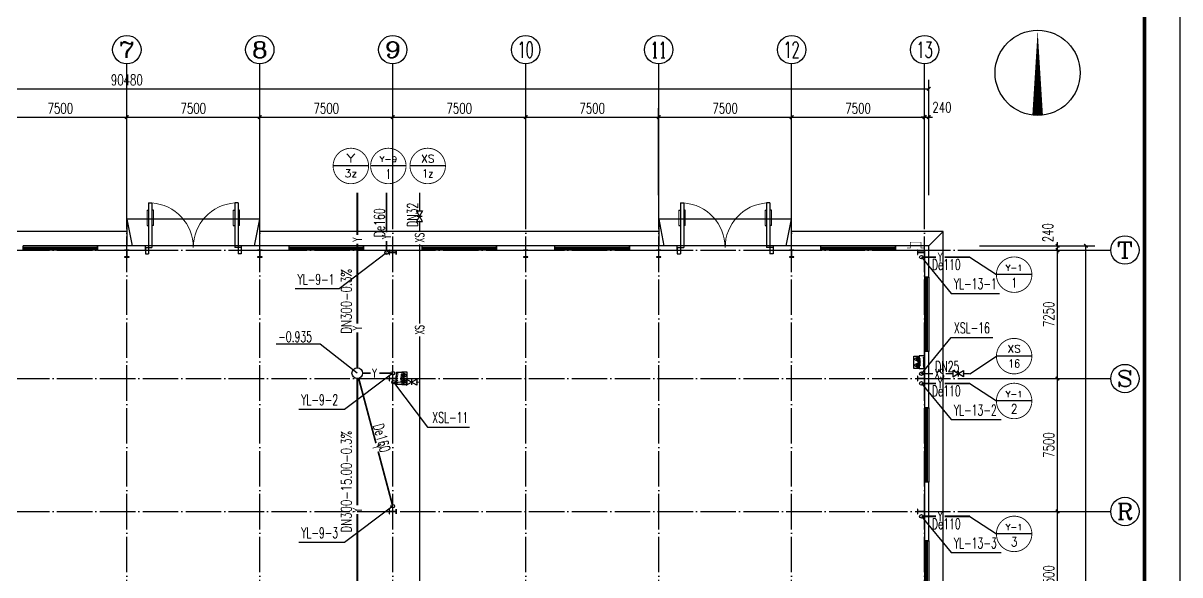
# Model space of a CAD drawing. Extents: x 14204718 to 16986381, y -1556765 to -15898.
# Drawn here: x 14903466 to 14968716, y -323019 to -291894 of the extents above; entities that cross this region are included whole.
import ezdxf
from ezdxf.enums import TextEntityAlignment as Align

# ---------------------------------------------------------------- set-up
doc = ezdxf.new("R2010")
doc.units = 0
doc.header["$LTSCALE"] = 1000
doc.header["$MEASUREMENT"] = 0
doc.linetypes.add('DOTE', pattern=[2.42, 2, -0.2, 0.02, -0.2])
for name, color, linetype in [('AXIS', 3, 'Continuous'), ('AXIS_TEXT', 7, 'Continuous'), ('COLUMN', 2, 'Continuous'), ('DIM_SYMB', 3, 'Continuous'), ('DIM_消防', 3, 'Continuous'), ('DIM_雨水', 3, 'Continuous'), ('DOTE', 8, 'DOTE'), ('EQUIP_消防', 7, 'Continuous'), ('PIPE-消防', 1, 'Continuous'), ('PIPE-雨水', 4, 'Continuous'), ('TEXT_消防', 7, 'Continuous'), ('TEXT_雨水', 7, 'Continuous'), ('TK', 4, 'Continuous'), ('TWT_LEAD', 3, 'Continuous'), ('TWT_TEXT', 7, 'Continuous'), ('VALVE_消防', 7, 'Continuous'), ('VPIPE-消防', 1, 'Continuous'), ('VPIPE-雨水', 4, 'Continuous'), ('WALL-PARAPET', 6, 'Continuous'), ('WELL_雨水', 4, 'Continuous'), ('WINDOW', 4, 'Continuous')]:
    doc.layers.add(name, color=color, linetype=linetype)
doc.styles.add('_TCH_AXIS', font='COMPLEX', dxfattribs={"bigfont": 'GBCBIG'})
doc.styles.add('_TCH_DIM', font='SIMPLEX', dxfattribs={"bigfont": 'GBCBIG'})
doc.styles.add('_TCH_DIM_T3', font='SIMPLEX', dxfattribs={"width": 0.705882, "bigfont": 'GBCBIG'})
doc.styles.add('_TWT_CIRCLE', font='COMPLEX', dxfattribs={"width": 1.1, "height": 3, "bigfont": 'HZTXT'})
doc.styles.add('_TWT_PIPEDN', font='SIMPLEX', dxfattribs={"width": 0.8, "height": 3, "bigfont": 'HZTXT'})
doc.styles.add('_TWT_PIPETEXT', font='COMPLEX', dxfattribs={"width": 0.8, "height": 2.5, "bigfont": 'HZTXT'})
doc.styles.add('_TWT_SERIAL', font='COMPLEX', dxfattribs={"width": 0.8, "height": 3, "bigfont": 'HZTXT'})
doc.styles.add('COMPLEX', font='COMPLEX')
doc.dimstyles.new('_TCH_ARCH&&200', dxfattribs={"dimtxt": 595, "dimasz": 200, "dimexe": 500, "dimexo": 600, "dimgap": 200, "dimtad": 1, "dimdec": 0, "dimzin": 0, "dimdsep": 46, "dimtxsty": '_TCH_DIM_T3', "dimblk": 'ARCHTICK', "dimcen": 0.09, "dimclrt": 7, "dimazin": 2, "dimtfac": 1, "dimtdec": 0, "dimtix": 1, "dimtmove": 2, "dimatfit": 3, "dimfxl": 0, "dimtolj": 1, "dimtzin": 0, "dimarcsym": 0})

# ---------------------------------------------------------------- blocks, each defined once
blk = doc.blocks.new('A$C797E1D2B')
at = {"layer": 'COLUMN'}
h = blk.add_hatch(color=256, dxfattribs=at)
h.paths.add_polyline_path([(125, 400), (250, 400), (250, 388), (130, 388), (130, 200), (125, 200)])
h.paths.add_polyline_path([(0, 400), (125, 400), (125, 200), (120, 200), (120, 388), (0, 388)])
h.paths.add_polyline_path([(0, 12), (120, 12), (120, 200), (125, 200), (125, 0), (0, 0)])
h.paths.add_polyline_path([(125, 200), (130, 200), (130, 12), (250, 12), (250, 0), (125, 0)])
blk.add_lwpolyline([(250, 0), (250, 12), (130, 12), (130, 388), (250, 388), (250, 400), (0, 400), (0, 388), (120, 388), (120, 12), (0, 12), (0, 0)], close=True, dxfattribs=at)
blk = doc.blocks.new('消防软管卷盘')
blk.add_lwpolyline([(4963954, 151899), (4963954, 150312), (4964641, 150312), (4964641, 151899)], close=True)
for points, const_width in [([(4964134, 151704), (4964482, 151704)], 1), ([(4964134, 151566), (4964482, 151566)], 1), ([(4964134, 151428), (4964482, 151428)], 1), ([(4964134, 151290), (4964482, 151290)], 1), ([(4964134, 151152), (4964482, 151152)], 1), ([(4964134, 151014), (4964482, 151014)], 0.1), ([(4964134, 150876), (4964482, 150876)], 1), ([(4964134, 150738), (4964482, 150738)], 1), ([(4964150, 150600), (4964499, 150600)], 1), ([(4964150, 150462), (4964499, 150462)], 1)]:
    blk.add_lwpolyline(points, dxfattribs=dict(const_width=const_width))
for centre, start, end in [((4964134, 151636), 90, 270), ((4964134, 151360), 90, 270), ((4964134, 151084), 90, 270), ((4964482, 151498), 270, 90), ((4964482, 151222), 270, 90), ((4964482, 150946), 270, 90), ((4964134, 150808), 90, 270), ((4964150, 150532), 90, 270), ((4964499, 150670), 270, 90)]:
    blk.add_arc(centre, 69, start, end)
blk = doc.blocks.new('$TwtSys$00000546')
h = blk.add_hatch()
h.set_pattern_fill('ANSI31', color=256, scale=200, style=0)
h.set_pattern_definition([(45, (-38543.802, -6670.83), (-17.67767, 17.67767), [])])
h.paths.add_polyline_path([(-65, 174), (65, 174), (65, 44), (-65, 44)])
for points in [[(0, 344), (-198, 0), (198, 0)], [(-65, 174), (65, 174), (65, 44), (-65, 44)]]:
    blk.add_lwpolyline(points, close=True)
blk = doc.blocks.new('92623')
blk.add_lwpolyline([(8910066, 83014), (8909273, 83014), (8909273, 82670), (8910066, 82670)], close=True)
at = {"xscale": -0.5, "yscale": 0.5, "zscale": 0.5, "rotation": 89.99999999998747}
blk.add_blockref('消防软管卷盘', (8985223, 2565334), dxfattribs=at)
at = {"layer": 'EQUIP_消防', "rotation": 180}
for p in [(8909471, 83014), (8909868, 83014)]:
    blk.add_blockref('$TwtSys$00000546', p, dxfattribs=at)
blk = doc.blocks.new('GeYuanFrame_68086672', base_point=(20.09, 4.53))
at = {"layer": 'TK'}
blk.add_lwpolyline([(20.09, 4.53), (20.09, 598.53), (1071.09, 598.53), (1071.09, 4.53)], close=True, dxfattribs=at)
at = {"layer": 'TK', "const_width": 1}
blk.add_lwpolyline([(45.09, 588.53), (1061.09, 588.53), (1061.09, 14.53), (45.09, 14.53)], close=True, dxfattribs=at)
blk = doc.blocks.new('_AXISO')
blk.add_circle((0, 0), 0.5)
at = {"layer": 'AXIS_TEXT', "style": 'COMPLEX', "width": 1.041667}
blk.add_attdef('A', text='', height=0.56, dxfattribs=at).set_placement((-0.25, -0.28), (0.25, -0.28), align=Align.FIT)
blk = doc.blocks.new('_ArchTick')
at = {"color": 0, "linetype": 'ByBlock', "const_width": 0.4}
blk.add_lwpolyline([(-0.5, -0.5), (0.5, 0.5)], dxfattribs=at)
blk = doc.blocks.new('*D176')
at = {"layer": 'AXIS', "color": 0, "lineweight": -2}
for p, q in [((14864076, -301594), (14864076, -295094)), ((14954556, -301594), (14954556, -295094)), ((14864076, -295594), (14954556, -295594))]:
    blk.add_line(p, q, dxfattribs=at)
at = {"layer": 'Defpoints', "color": 0}
for p in [(14954556, -295594), (14864076, -302194), (14954556, -302194)]:
    blk.add_point(p, dxfattribs=at)
at = {"layer": 'AXIS', "color": 0, "lineweight": -2, "xscale": 200, "yscale": 200, "zscale": 200, "rotation": 180}
blk.add_blockref('_ArchTick', (14864076, -295594), dxfattribs=at)
at = {"layer": 'AXIS', "color": 0, "lineweight": -2, "xscale": 200, "yscale": 200, "zscale": 200}
blk.add_blockref('_ArchTick', (14954556, -295594), dxfattribs=at)
at = {"layer": 'AXIS', "color": 7, "insert": (14909316, -295097), "char_height": 595, "attachment_point": 5, "style": '_TCH_DIM_T3'}
blk.add_mtext('\\A1;90480', dxfattribs=at)
blk = doc.blocks.new('*D185')
at = {"layer": 'AXIS', "color": 0, "lineweight": -2}
for p, q in [((14901816, -301594), (14901816, -296694)), ((14909316, -301594), (14909316, -296694)), ((14901816, -297194), (14909316, -297194))]:
    blk.add_line(p, q, dxfattribs=at)
at = {"layer": 'Defpoints', "color": 0}
for p in [(14909316, -297194), (14901816, -302194), (14909316, -302194)]:
    blk.add_point(p, dxfattribs=at)
at = {"layer": 'AXIS', "color": 0, "lineweight": -2, "xscale": 200, "yscale": 200, "zscale": 200, "rotation": 180}
blk.add_blockref('_ArchTick', (14901816, -297194), dxfattribs=at)
at = {"layer": 'AXIS', "color": 0, "lineweight": -2, "xscale": 200, "yscale": 200, "zscale": 200}
blk.add_blockref('_ArchTick', (14909316, -297194), dxfattribs=at)
at = {"layer": 'AXIS', "color": 7, "insert": (14905566, -296697), "char_height": 595, "attachment_point": 5, "style": '_TCH_DIM_T3'}
blk.add_mtext('\\A1;7500', dxfattribs=at)
blk = doc.blocks.new('*D186')
at = {"layer": 'AXIS', "color": 0, "lineweight": -2}
for p, q in [((14909316, -301594), (14909316, -296694)), ((14916816, -301594), (14916816, -296694)), ((14909316, -297194), (14916816, -297194))]:
    blk.add_line(p, q, dxfattribs=at)
at = {"layer": 'Defpoints', "color": 0}
for p in [(14916816, -297194), (14909316, -302194), (14916816, -302194)]:
    blk.add_point(p, dxfattribs=at)
at = {"layer": 'AXIS', "color": 0, "lineweight": -2, "xscale": 200, "yscale": 200, "zscale": 200, "rotation": 180}
blk.add_blockref('_ArchTick', (14909316, -297194), dxfattribs=at)
at = {"layer": 'AXIS', "color": 0, "lineweight": -2, "xscale": 200, "yscale": 200, "zscale": 200}
blk.add_blockref('_ArchTick', (14916816, -297194), dxfattribs=at)
at = {"layer": 'AXIS', "color": 7, "insert": (14913066, -296697), "char_height": 595, "attachment_point": 5, "style": '_TCH_DIM_T3'}
blk.add_mtext('\\A1;7500', dxfattribs=at)
blk = doc.blocks.new('*D187')
at = {"layer": 'AXIS', "color": 0, "lineweight": -2}
for p, q in [((14916816, -301594), (14916816, -296694)), ((14924316, -301594), (14924316, -296694)), ((14916816, -297194), (14924316, -297194))]:
    blk.add_line(p, q, dxfattribs=at)
at = {"layer": 'Defpoints', "color": 0}
for p in [(14924316, -297194), (14916816, -302194), (14924316, -302194)]:
    blk.add_point(p, dxfattribs=at)
at = {"layer": 'AXIS', "color": 0, "lineweight": -2, "xscale": 200, "yscale": 200, "zscale": 200, "rotation": 180}
blk.add_blockref('_ArchTick', (14916816, -297194), dxfattribs=at)
at = {"layer": 'AXIS', "color": 0, "lineweight": -2, "xscale": 200, "yscale": 200, "zscale": 200}
blk.add_blockref('_ArchTick', (14924316, -297194), dxfattribs=at)
at = {"layer": 'AXIS', "color": 7, "insert": (14920566, -296697), "char_height": 595, "attachment_point": 5, "style": '_TCH_DIM_T3'}
blk.add_mtext('\\A1;7500', dxfattribs=at)
blk = doc.blocks.new('*D188')
at = {"layer": 'AXIS', "color": 0, "lineweight": -2}
for p, q in [((14924316, -301594), (14924316, -296694)), ((14931816, -301594), (14931816, -296694)), ((14924316, -297194), (14931816, -297194))]:
    blk.add_line(p, q, dxfattribs=at)
at = {"layer": 'Defpoints', "color": 0}
for p in [(14931816, -297194), (14924316, -302194), (14931816, -302194)]:
    blk.add_point(p, dxfattribs=at)
at = {"layer": 'AXIS', "color": 0, "lineweight": -2, "xscale": 200, "yscale": 200, "zscale": 200, "rotation": 180}
blk.add_blockref('_ArchTick', (14924316, -297194), dxfattribs=at)
at = {"layer": 'AXIS', "color": 0, "lineweight": -2, "xscale": 200, "yscale": 200, "zscale": 200}
blk.add_blockref('_ArchTick', (14931816, -297194), dxfattribs=at)
at = {"layer": 'AXIS', "color": 7, "insert": (14928066, -296697), "char_height": 595, "attachment_point": 5, "style": '_TCH_DIM_T3'}
blk.add_mtext('\\A1;7500', dxfattribs=at)
blk = doc.blocks.new('*D189')
at = {"layer": 'AXIS', "color": 0, "lineweight": -2}
for p, q in [((14931816, -301594), (14931816, -296694)), ((14939316, -301594), (14939316, -296694)), ((14931816, -297194), (14939316, -297194))]:
    blk.add_line(p, q, dxfattribs=at)
at = {"layer": 'Defpoints', "color": 0}
for p in [(14939316, -297194), (14931816, -302194), (14939316, -302194)]:
    blk.add_point(p, dxfattribs=at)
at = {"layer": 'AXIS', "color": 0, "lineweight": -2, "xscale": 200, "yscale": 200, "zscale": 200, "rotation": 180}
blk.add_blockref('_ArchTick', (14931816, -297194), dxfattribs=at)
at = {"layer": 'AXIS', "color": 0, "lineweight": -2, "xscale": 200, "yscale": 200, "zscale": 200}
blk.add_blockref('_ArchTick', (14939316, -297194), dxfattribs=at)
at = {"layer": 'AXIS', "color": 7, "insert": (14935566, -296697), "char_height": 595, "attachment_point": 5, "style": '_TCH_DIM_T3'}
blk.add_mtext('\\A1;7500', dxfattribs=at)
blk = doc.blocks.new('*D190')
at = {"layer": 'AXIS', "color": 0, "lineweight": -2}
for p, q in [((14939316, -301594), (14939316, -296694)), ((14946816, -301594), (14946816, -296694)), ((14939316, -297194), (14946816, -297194))]:
    blk.add_line(p, q, dxfattribs=at)
at = {"layer": 'Defpoints', "color": 0}
for p in [(14946816, -297194), (14939316, -302194), (14946816, -302194)]:
    blk.add_point(p, dxfattribs=at)
at = {"layer": 'AXIS', "color": 0, "lineweight": -2, "xscale": 200, "yscale": 200, "zscale": 200, "rotation": 180}
blk.add_blockref('_ArchTick', (14939316, -297194), dxfattribs=at)
at = {"layer": 'AXIS', "color": 0, "lineweight": -2, "xscale": 200, "yscale": 200, "zscale": 200}
blk.add_blockref('_ArchTick', (14946816, -297194), dxfattribs=at)
at = {"layer": 'AXIS', "color": 7, "insert": (14943066, -296697), "char_height": 595, "attachment_point": 5, "style": '_TCH_DIM_T3'}
blk.add_mtext('\\A1;7500', dxfattribs=at)
blk = doc.blocks.new('*D191')
at = {"layer": 'AXIS', "color": 0, "lineweight": -2}
for p, q in [((14946816, -301594), (14946816, -296694)), ((14954316, -301594), (14954316, -296694)), ((14946816, -297194), (14954316, -297194))]:
    blk.add_line(p, q, dxfattribs=at)
at = {"layer": 'Defpoints', "color": 0}
for p in [(14954316, -297194), (14946816, -302194), (14954316, -302194)]:
    blk.add_point(p, dxfattribs=at)
at = {"layer": 'AXIS', "color": 0, "lineweight": -2, "xscale": 200, "yscale": 200, "zscale": 200, "rotation": 180}
blk.add_blockref('_ArchTick', (14946816, -297194), dxfattribs=at)
at = {"layer": 'AXIS', "color": 0, "lineweight": -2, "xscale": 200, "yscale": 200, "zscale": 200}
blk.add_blockref('_ArchTick', (14954316, -297194), dxfattribs=at)
at = {"layer": 'AXIS', "color": 7, "insert": (14950566, -296697), "char_height": 595, "attachment_point": 5, "style": '_TCH_DIM_T3'}
blk.add_mtext('\\A1;7500', dxfattribs=at)
blk = doc.blocks.new('*D192')
at = {"layer": 'AXIS', "color": 0, "lineweight": -2}
for p, q in [((14954316, -301594), (14954316, -296694)), ((14954556, -301594), (14954556, -296694)), ((14954316, -297194), (14954116, -297194)), ((14954316, -297194), (14954556, -297194)), ((14954556, -297194), (14954756, -297194))]:
    blk.add_line(p, q, dxfattribs=at)
at = {"layer": 'Defpoints', "color": 0}
for p in [(14954556, -297194), (14954316, -302194), (14954556, -302194)]:
    blk.add_point(p, dxfattribs=at)
at = {"layer": 'AXIS', "color": 0, "lineweight": -2, "xscale": 200, "yscale": 200, "zscale": 200}
blk.add_blockref('_ArchTick', (14954316, -297194), dxfattribs=at)
at = {"layer": 'AXIS', "color": 0, "lineweight": -2, "xscale": 200, "yscale": 200, "zscale": 200, "rotation": 180}
blk.add_blockref('_ArchTick', (14954556, -297194), dxfattribs=at)
at = {"layer": 'AXIS', "color": 7, "insert": (14955296, -296644), "char_height": 595, "attachment_point": 5, "style": '_TCH_DIM_T3'}
blk.add_mtext('\\A1;240', dxfattribs=at)
blk = doc.blocks.new('*D193')
at = {"layer": 'AXIS', "color": 0, "lineweight": -2}
for p, q in [((14957416, -304454), (14963916, -304454)), ((14963416, -431934), (14963416, -304454)), ((14957416, -431934), (14963916, -431934))]:
    blk.add_line(p, q, dxfattribs=at)
at = {"layer": 'Defpoints', "color": 0}
for p in [(14956816, -304454), (14963416, -304454), (14956816, -431934)]:
    blk.add_point(p, dxfattribs=at)
at = {"layer": 'AXIS', "color": 0, "lineweight": -2, "xscale": 200, "yscale": 200, "zscale": 200}
for p, rotation in [((14963416, -304454), 90), ((14963416, -431934), 270)]:
    blk.add_blockref('_ArchTick', p, dxfattribs=dict(at, rotation=rotation))
at = {"layer": 'AXIS', "color": 7, "insert": (14962919, -368194), "char_height": 595, "attachment_point": 5, "rotation": 90, "style": '_TCH_DIM_T3'}
blk.add_mtext('\\A1;127480', dxfattribs=at)
blk = doc.blocks.new('*D209')
at = {"layer": 'AXIS', "color": 0, "lineweight": -2}
for p, q in [((14957416, -319444), (14962316, -319444)), ((14961816, -326944), (14961816, -319444)), ((14957416, -326944), (14962316, -326944))]:
    blk.add_line(p, q, dxfattribs=at)
at = {"layer": 'Defpoints', "color": 0}
for p in [(14956816, -319444), (14961816, -319444), (14956816, -326944)]:
    blk.add_point(p, dxfattribs=at)
at = {"layer": 'AXIS', "color": 0, "lineweight": -2, "xscale": 200, "yscale": 200, "zscale": 200}
for p, rotation in [((14961816, -319444), 90), ((14961816, -326944), 270)]:
    blk.add_blockref('_ArchTick', p, dxfattribs=dict(at, rotation=rotation))
at = {"layer": 'AXIS', "color": 7, "insert": (14961319, -323194), "char_height": 595, "attachment_point": 5, "rotation": 90, "style": '_TCH_DIM_T3'}
blk.add_mtext('\\A1;7500', dxfattribs=at)
blk = doc.blocks.new('*D210')
at = {"layer": 'AXIS', "color": 0, "lineweight": -2}
for p, q in [((14957416, -311944), (14962316, -311944)), ((14961816, -319444), (14961816, -311944)), ((14957416, -319444), (14962316, -319444))]:
    blk.add_line(p, q, dxfattribs=at)
at = {"layer": 'Defpoints', "color": 0}
for p in [(14956816, -311944), (14961816, -311944), (14956816, -319444)]:
    blk.add_point(p, dxfattribs=at)
at = {"layer": 'AXIS', "color": 0, "lineweight": -2, "xscale": 200, "yscale": 200, "zscale": 200}
for p, rotation in [((14961816, -311944), 90), ((14961816, -319444), 270)]:
    blk.add_blockref('_ArchTick', p, dxfattribs=dict(at, rotation=rotation))
at = {"layer": 'AXIS', "color": 7, "insert": (14961319, -315694), "char_height": 595, "attachment_point": 5, "rotation": 90, "style": '_TCH_DIM_T3'}
blk.add_mtext('\\A1;7500', dxfattribs=at)
blk = doc.blocks.new('*D211')
at = {"layer": 'AXIS', "color": 0, "lineweight": -2}
for p, q in [((14957416, -304694), (14962316, -304694)), ((14961816, -311944), (14961816, -304694)), ((14957416, -311944), (14962316, -311944))]:
    blk.add_line(p, q, dxfattribs=at)
at = {"layer": 'Defpoints', "color": 0}
for p in [(14956816, -304694), (14961816, -304694), (14956816, -311944)]:
    blk.add_point(p, dxfattribs=at)
at = {"layer": 'AXIS', "color": 0, "lineweight": -2, "xscale": 200, "yscale": 200, "zscale": 200}
for p, rotation in [((14961816, -304694), 90), ((14961816, -311944), 270)]:
    blk.add_blockref('_ArchTick', p, dxfattribs=dict(at, rotation=rotation))
at = {"layer": 'AXIS', "color": 7, "insert": (14961319, -308319), "char_height": 595, "attachment_point": 5, "rotation": 90, "style": '_TCH_DIM_T3'}
blk.add_mtext('\\A1;7250', dxfattribs=at)
blk = doc.blocks.new('*D212')
at = {"layer": 'AXIS', "color": 0, "lineweight": -2}
for p, q in [((14957416, -304454), (14962316, -304454)), ((14957416, -304694), (14962316, -304694)), ((14961816, -304454), (14961816, -304254)), ((14961816, -304694), (14961816, -304454)), ((14961816, -304694), (14961816, -304894))]:
    blk.add_line(p, q, dxfattribs=at)
at = {"layer": 'Defpoints', "color": 0}
for p in [(14956816, -304454), (14956816, -304694), (14961816, -304454)]:
    blk.add_point(p, dxfattribs=at)
at = {"layer": 'AXIS', "color": 0, "lineweight": -2, "xscale": 200, "yscale": 200, "zscale": 200}
for p, rotation in [((14961816, -304454), 270), ((14961816, -304694), 90)]:
    blk.add_blockref('_ArchTick', p, dxfattribs=dict(at, rotation=rotation))
at = {"layer": 'AXIS', "color": 7, "insert": (14961266, -303714), "char_height": 595, "attachment_point": 5, "rotation": 90, "style": '_TCH_DIM_T3'}
blk.add_mtext('\\A1;240', dxfattribs=at)
blk = doc.blocks.new('$DorLib2D$00000011')
at = {"lineweight": 13}
for p, q in [((-0.483, 0.396), (-0.483, 0.235)), ((-0.417, 0.396), (-0.417, 0.235)), ((0.417, 0.396), (0.417, 0.235)), ((0.483, 0.396), (0.483, 0.235))]:
    blk.add_line(p, q, dxfattribs=at)
for p, q in [((-0.483, 0.396), (-0.467, 0.396)), ((-0.467, 0.471), (-0.467, -0.062)), ((-0.467, 0.471), (-0.433, 0.471)), ((-0.433, 0.471), (-0.433, 0.004)), ((-0.417, 0.396), (-0.433, 0.396)), ((0.417, 0.396), (0.433, 0.396)), ((0.433, 0.471), (0.433, 0.004)), ((0.467, 0.471), (0.433, 0.471)), ((0.467, 0.471), (0.467, -0.062)), ((0.483, 0.396), (0.467, 0.396)), ((-0.483, 0.235), (-0.467, 0.235)), ((-0.417, 0.235), (-0.433, 0.235)), ((0.417, 0.235), (0.433, 0.235)), ((0.483, 0.235), (0.467, 0.235)), ((-0.5, 0.004), (-0.433, 0.004)), ((-0.5, 0.004), (-0.5, -0.062)), ((0.5, 0.004), (0.433, 0.004)), ((0.5, 0.004), (0.5, -0.062)), ((-0.5, -0.062), (-0.467, -0.062)), ((0.5, -0.062), (0.467, -0.062))]:
    blk.add_line(p, q)
for centre, start, end in [((-0.467, 0.004), 0, 85.904), ((0.467, 0.004), 94.096, 180)]:
    blk.add_arc(centre, 0.467, start, end, dxfattribs=at)
blk = doc.blocks.new('$TCHSYS$WIN2D')
for p, q in [((-0.5, 0.5), (0.5, 0.5)), ((-0.5, 0.5), (-0.5, -0.5)), ((0.5, 0.5), (0.5, -0.5)), ((0.5, 0.167), (-0.5, 0.167)), ((0.5, -0.167), (-0.5, -0.167)), ((-0.5, -0.5), (0.5, -0.5))]:
    blk.add_line(p, q)
blk = doc.blocks.new('$TWTSYS$00000187')
blk.add_circle((0, 0, 0), 0.5)
blk = doc.blocks.new('$VALVE$00000296')
for points in [[(-125, 72), (-125, -72), (125, 72), (125, -72), (-125, 72)], [(0, 60), (0, -64)]]:
    blk.add_lwpolyline(points)
for p in [(-125, 0), (125, 0)]:
    blk.add_point(p)

msp = doc.modelspace()

# ---------------------------------------------------------------- linework, layer by layer
at = {"color": 8, "ltscale": 0.5}
for p, q in [((14909316.4, -302954.1), (14909616.4, -304454.1)), ((14916516.4, -304454.1), (14916816.4, -302954.1)), ((14939316.4, -302954.1), (14939616.4, -304454.1)), ((14946516.4, -304454.1), (14946816.4, -302954.1)), ((14954556.4, -304454.1), (14955356.4, -303654.1))]:
    msp.add_line(p, q, dxfattribs=at)
for points in [[(14916816.4, -304454.1), (14916816.4, -302954.1), (14909316.4, -302954.1), (14909316.4, -304454.1)], [(14946816.4, -304454.1), (14946816.4, -302954.1), (14939316.4, -302954.1), (14939316.4, -304454.1)], [(14909316.4, -303654.1), (14886816.4, -303654.1)], [(14939316.4, -303654.1), (14916816.4, -303654.1)], [(14955356.4, -326944.1), (14955356.4, -303654.1), (14946816.4, -303654.1)]]:
    msp.add_lwpolyline(points, dxfattribs=at)
at = {"color": 8, "const_width": 30}
msp.add_lwpolyline([(14953316.4, -304574.1), (14953516.4, -304574.1), (14953516.4, -304254.1), (14954116.4, -304254.1), (14954116.4, -304574.1), (14954316.4, -304574.1)], dxfattribs=at)
at = {"layer": 'AXIS'}
for p, q in [((14909316.4, -302194.1), (14909316.4, -294194.1)), ((14916816.4, -302194.1), (14916816.4, -294194.1)), ((14924316.4, -302194.1), (14924316.4, -294194.1)), ((14931816.4, -302194.1), (14931816.4, -294194.1)), ((14939316.4, -302194.1), (14939316.4, -294194.1)), ((14946816.4, -302194.1), (14946816.4, -294194.1)), ((14954316.4, -302194.1), (14954316.4, -294194.1)), ((14956816.4, -304694.1), (14964816.4, -304694.1)), ((14956816.4, -311944.1), (14964816.4, -311944.1)), ((14956816.4, -319444.1), (14964816.4, -319444.1))]:
    msp.add_line(p, q, dxfattribs=at)
at = {"layer": 'DIM_SYMB'}
msp.add_lwpolyline([(14960694.2, -297098.9, 600, 0, 0), (14960694.2, -292298.9, 0, 0, 0)], format="xyseb", dxfattribs=at)
msp.add_circle((14960694.2, -294698.9), 2400, dxfattribs=at)
at = {"layer": 'DIM_消防'}
for p, q in [((14922953, -299951.8), (14920953, -299951.8)), ((14925067.1, -299951.8), (14923067.1, -299951.8)), ((14927288, -299951.8), (14925288, -299951.8)), ((14956873.6, -305094.3), (14958368.1, -306083.8)), ((14960368.1, -306083.8), (14958368.1, -306083.8)), ((14954133.2, -311668.9), (14955815.7, -309625.2, 3000)), ((14955815.7, -309625.2, 3000), (14958161.2, -309625.2, 3000)), ((14956873.6, -311668.9), (14958368.1, -310679.4)), ((14960368.1, -310679.4), (14958368.1, -310679.4)), ((14924357.3, -312147.1), (14926281.6, -314681.9)), ((14956873.6, -312219.3), (14958368.1, -313208.8)), ((14960368.1, -313208.8), (14958368.1, -313208.8)), ((14926281.6, -314681.9), (14928644.8, -314681.9)), ((14956873.6, -319719.3), (14958368.1, -320708.8)), ((14960368.1, -320708.8), (14958368.1, -320708.8))]:
    msp.add_line(p, q, dxfattribs=at)
at = {"layer": 'DIM_消防', "const_width": 50}
for points in [[(14922953, -299951.8, 1), (14920953, -299951.8, 1)], [(14925067.1, -299951.8, 1), (14923067.1, -299951.8, 1)], [(14927288, -299951.8, 1), (14925288, -299951.8, 1)], [(14960368.1, -306083.8, 1), (14958368.1, -306083.8, 1)], [(14960368.1, -310679.4, 1), (14958368.1, -310679.4, 1)], [(14960368.1, -313208.8, 1), (14958368.1, -313208.8, 1)], [(14960368.1, -320708.8, 1), (14958368.1, -320708.8, 1)]]:
    msp.add_lwpolyline(points, format="xyb", close=True, dxfattribs=at)
at = {"layer": 'DIM_雨水'}
for p, q in [((14923966, -304844.1), (14921290.7, -306887.8)), ((14954133.2, -305094.3), (14955815.7, -307138)), ((14921290.7, -306887.8), (14918820.4, -306887.8)), ((14955815.7, -307138), (14958538.4, -307138)), ((14924316.4, -311644.1, 3000), (14921586, -313687.8)), ((14954133.2, -312219.3), (14955815.7, -314263)), ((14921586, -313687.8), (14919025.9, -313687.8)), ((14955815.7, -314263), (14958629.3, -314263)), ((14924316.4, -319144.1, 3000), (14921586, -321187.8)), ((14954133.2, -319719.3), (14955815.7, -321763)), ((14921586, -321187.8), (14919025.9, -321187.8)), ((14955815.7, -321763), (14958629.3, -321763))]:
    msp.add_line(p, q, dxfattribs=at)
at = {"layer": 'DOTE'}
for p, q in [((14909316.4, -434194.1), (14909316.4, -302194.1)), ((14916816.4, -434194.1), (14916816.4, -302194.1)), ((14924316.4, -434194.1), (14924316.4, -302194.1)), ((14931816.4, -434194.1), (14931816.4, -302194.1)), ((14939316.4, -434194.1), (14939316.4, -302194.1)), ((14946816.4, -434194.1), (14946816.4, -302194.1)), ((14954316.4, -434194.1), (14954316.4, -302194.1)), ((14861816.4, -304694.1), (14956816.4, -304694.1)), ((14861816.4, -311944.1), (14956816.4, -311944.1)), ((14861816.4, -319444.1), (14956816.4, -319444.1))]:
    msp.add_line(p, q, dxfattribs=at)
at = {"layer": 'PIPE-消防', "linetype": 'Continuous', "const_width": 70}
for points in [[(14925829.6, -302488.9), (14925829.6, -301466.5)], [(14925829.6, -303649.7), (14925829.6, -303088.9)], [(14925829.6, -308851), (14925829.6, -304367.8)], [(14925829.6, -312147.1), (14925829.6, -309569.1)], [(14954233.2, -311668.9), (14954792.2, -311668.9)], [(14955510.3, -311668.9), (14955905.1, -311668.9)], [(14956505.1, -311668.9), (14956856.8, -311668.9)], [(14924457.3, -312147.1), (14925066.7, -312147.1)], [(14925666.7, -312147.1), (14925829.6, -312147.1)], [(14925829.6, -325282.8), (14925829.6, -312147.1)]]:
    msp.add_lwpolyline(points, dxfattribs=at)
at = {"layer": 'PIPE-雨水', "linetype": 'Continuous', "const_width": 100}
for points in [[(14922316.4, -303840.8), (14922316.4, -301466.5)], [(14923966, -303691), (14923966, -301466.5)], [(14922316.4, -308841.9), (14922316.4, -304330.3)], [(14923966, -304744.1), (14923966, -304180.6)], [(14954233.2, -305094.3), (14954965.6, -305094.3)], [(14955455.2, -305094.3), (14956873.6, -305094.3)], [(14922316.4, -311344.1), (14922316.4, -309331.4)], [(14922316.4, -319097.3), (14922316.4, -311944.1)], [(14922393.7, -311933.9), (14923368.4, -315589.1)], [(14954233.2, -312219.3), (14954965.6, -312219.3)], [(14955455.2, -312219.3), (14956873.6, -312219.3)], [(14923494.6, -316062.1), (14924290.6, -319047.4)], [(14922316.4, -326344.1), (14922316.4, -319586.9)], [(14954233.2, -319719.3), (14954965.6, -319719.3)], [(14955455.2, -319719.3), (14956873.6, -319719.3)]]:
    msp.add_lwpolyline(points, dxfattribs=at)
at = {"layer": 'PIPE-雨水', "linetype": 'Continuous', "ltscale": 2, "const_width": 100}
for points in [[(14923064.1, -311644.1), (14922616.4, -311644.1)], [(14924216.4, -311644.1), (14923553.6, -311644.1)]]:
    msp.add_lwpolyline(points, dxfattribs=at)
at = {"layer": 'TWT_LEAD'}
for p, q in [((14920214.9, -310005.5), (14917733, -310005.5)), ((14922316.4, -311644.1), (14920214.9, -310005.5))]:
    msp.add_line(p, q, dxfattribs=at)
at = {"layer": 'VPIPE-消防', "linetype": 'Continuous'}
for centre in [(14954133.2, -311668.9), (14924357.3, -312147.1)]:
    msp.add_circle(centre, 100, dxfattribs=at)
at = {"layer": 'VPIPE-雨水', "linetype": 'Continuous'}
for centre in [(14923966, -304844.1), (14954133.2, -305094.3), (14924316.4, -311644.1), (14954133.2, -312219.3), (14924316.4, -319144.1), (14954133.2, -319719.3)]:
    msp.add_circle(centre, 100, dxfattribs=at)
at = {"layer": 'WALL-PARAPET'}
for p, q in [((14910366.4, -304454.1), (14907666.4, -304454.1)), ((14907666.4, -304454.1), (14907666.4, -304694.1)), ((14907666.4, -304694.1), (14910366.4, -304694.1)), ((14910366.4, -304694.1), (14910366.4, -304454.1)), ((14918466.4, -304454.1), (14915766.4, -304454.1)), ((14915766.4, -304454.1), (14915766.4, -304694.1)), ((14915766.4, -304694.1), (14918466.4, -304694.1)), ((14918466.4, -304694.1), (14918466.4, -304454.1)), ((14925966.4, -304454.1), (14922666.4, -304454.1)), ((14922666.4, -304454.1), (14922666.4, -304694.1)), ((14922666.4, -304694.1), (14925966.4, -304694.1)), ((14925966.4, -304694.1), (14925966.4, -304454.1)), ((14933466.4, -304454.1), (14930166.4, -304454.1)), ((14930166.4, -304454.1), (14930166.4, -304694.1)), ((14930166.4, -304694.1), (14933466.4, -304694.1)), ((14933466.4, -304694.1), (14933466.4, -304454.1)), ((14940366.4, -304454.1), (14937666.4, -304454.1)), ((14937666.4, -304454.1), (14937666.4, -304694.1)), ((14937666.4, -304694.1), (14940366.4, -304694.1)), ((14940366.4, -304694.1), (14940366.4, -304454.1)), ((14948466.4, -304454.1), (14945766.4, -304454.1)), ((14945766.4, -304454.1), (14945766.4, -304694.1)), ((14945766.4, -304694.1), (14948466.4, -304694.1)), ((14948466.4, -304694.1), (14948466.4, -304454.1)), ((14954556.4, -304454.1), (14952666.4, -304454.1)), ((14952666.4, -304454.1), (14952666.4, -304694.1)), ((14952666.4, -304694.1), (14954316.4, -304694.1)), ((14954316.4, -304694.1), (14954316.4, -306219.1)), ((14954556.4, -306219.1), (14954556.4, -304454.1)), ((14954316.4, -306219.1), (14954556.4, -306219.1)), ((14954556.4, -310419.1), (14954316.4, -310419.1)), ((14954316.4, -310419.1), (14954316.4, -313594.1)), ((14954556.4, -313594.1), (14954556.4, -310419.1)), ((14954316.4, -313594.1), (14954556.4, -313594.1)), ((14954556.4, -317794.1), (14954316.4, -317794.1)), ((14954316.4, -317794.1), (14954316.4, -321094.1)), ((14954556.4, -321094.1), (14954556.4, -317794.1)), ((14954316.4, -321094.1), (14954556.4, -321094.1))]:
    msp.add_line(p, q, dxfattribs=at)
at = {"layer": 'WINDOW'}
for p, q in [((14915766.4, -304454.1), (14910366.4, -304454.1)), ((14945766.4, -304454.1), (14940366.4, -304454.1))]:
    msp.add_line(p, q, dxfattribs=at)

# ---------------------------------------------------------------- block references
for name, p, xscale, yscale, zscale, rotation in [('GeYuanFrame_68086672', (14849916.4, -268594.1), 200, 200, 200, 270), ('92623', (14880795.4, -8169351.2), -0.882, 0.882, 0.882, 270), ('92623', (14998049.5, -8170267.4), 0.882, 0.882, 0.882, 90)]:
    msp.add_blockref(name, p, dxfattribs=dict(xscale=xscale, yscale=yscale, zscale=zscale, rotation=rotation))
for p, rotation in [((14909441.4, -304694.1), 180), ((14916941.4, -304694.1), 180), ((14924116.4, -304694.1), 270), ((14931941.4, -304694.1), 180), ((14939441.4, -304694.1), 180), ((14946941.4, -304694.1), 180), ((14953916.4, -304694.1), 270), ((14924116.4, -311819.1), 270), ((14953916.4, -311819.1), 270), ((14924116.4, -319319.1), 270), ((14953916.4, -319319.1), 270)]:
    msp.add_blockref('A$C797E1D2B', p, dxfattribs=dict(rotation=rotation))
at = {"layer": 'AXIS'}
ref = msp.add_blockref('_AXISO', (14909316.4, -293394.1), dxfattribs=dict(at, xscale=1600, yscale=1600, zscale=1600))
ref.add_attrib('A', '7', dxfattribs={"layer": 'AXIS_TEXT', "ltscale": 0.5, "height": 905.1, "style": '_TCH_AXIS', "width": 1.5}).set_placement((14908863.9, -293846.6), (14909769, -293846.6), align=Align.FIT)
ref = msp.add_blockref('_AXISO', (14916816.4, -293394.1), dxfattribs=dict(at, xscale=1600, yscale=1600, zscale=1600))
ref.add_attrib('A', '8', dxfattribs={"layer": 'AXIS_TEXT', "ltscale": 0.5, "height": 905.1, "style": '_TCH_AXIS', "width": 1.5}).set_placement((14916363.9, -293846.6), (14917269, -293846.6), align=Align.FIT)
ref = msp.add_blockref('_AXISO', (14924316.4, -293394.1), dxfattribs=dict(at, xscale=1600, yscale=1600, zscale=1600))
ref.add_attrib('A', '9', dxfattribs={"layer": 'AXIS_TEXT', "ltscale": 0.5, "height": 905.1, "style": '_TCH_AXIS', "width": 1.5}).set_placement((14923863.9, -293846.6), (14924769, -293846.6), align=Align.FIT)
ref = msp.add_blockref('_AXISO', (14931816.4, -293394.1), dxfattribs=dict(at, xscale=1600, yscale=1600, zscale=1600))
ref.add_attrib('A', '10', dxfattribs={"layer": 'AXIS_TEXT', "ltscale": 0.5, "height": 905.1, "style": '_TCH_AXIS', "width": 0.724138}).set_placement((14931363.9, -293846.6), (14932269, -293846.6), align=Align.FIT)
ref = msp.add_blockref('_AXISO', (14939316.4, -293394.1), dxfattribs=dict(at, xscale=1600, yscale=1600, zscale=1600))
ref.add_attrib('A', '11', dxfattribs={"layer": 'AXIS_TEXT', "ltscale": 0.5, "height": 905.1, "style": '_TCH_AXIS', "width": 0.875}).set_placement((14938863.9, -293846.6), (14939769, -293846.6), align=Align.FIT)
ref = msp.add_blockref('_AXISO', (14946816.4, -293394.1), dxfattribs=dict(at, xscale=1600, yscale=1600, zscale=1600))
ref.add_attrib('A', '12', dxfattribs={"layer": 'AXIS_TEXT', "ltscale": 0.5, "height": 905.1, "style": '_TCH_AXIS', "width": 0.724138}).set_placement((14946363.9, -293846.6), (14947269, -293846.6), align=Align.FIT)
ref = msp.add_blockref('_AXISO', (14954316.4, -293394.1), dxfattribs=dict(at, xscale=1600, yscale=1600, zscale=1600))
ref.add_attrib('A', '13', dxfattribs={"layer": 'AXIS_TEXT', "ltscale": 0.5, "height": 905.1, "style": '_TCH_AXIS', "width": 0.724138}).set_placement((14953863.9, -293846.6), (14954769, -293846.6), align=Align.FIT)
ref = msp.add_blockref('_AXISO', (14965616.4, -304694.1), dxfattribs=dict(at, xscale=1600, yscale=1600, zscale=1600))
ref.add_attrib('A', 'T', dxfattribs={"layer": 'AXIS_TEXT', "ltscale": 0.5, "height": 905.1, "style": '_TCH_AXIS', "width": 1.4}).set_placement((14965163.9, -305146.6), (14966069, -305146.6), align=Align.FIT)
ref = msp.add_blockref('_AXISO', (14965616.4, -311944.1), dxfattribs=dict(at, xscale=1600, yscale=1600, zscale=1600))
ref.add_attrib('A', 'S', dxfattribs={"layer": 'AXIS_TEXT', "ltscale": 0.5, "height": 905.1, "style": '_TCH_AXIS', "width": 1.5}).set_placement((14965163.9, -312396.6), (14966069, -312396.6), align=Align.FIT)
ref = msp.add_blockref('_AXISO', (14965616.4, -319444.1), dxfattribs=dict(at, xscale=1600, yscale=1600, zscale=1600))
ref.add_attrib('A', 'R', dxfattribs={"layer": 'AXIS_TEXT', "ltscale": 0.5, "height": 905.1, "style": '_TCH_AXIS', "width": 1.166667}).set_placement((14965163.9, -319896.6), (14966069, -319896.6), align=Align.FIT)
at = {"layer": 'VALVE_消防', "xscale": 2.4, "yscale": 2.4, "zscale": 2.4, "rotation": 90}
msp.add_blockref('$VALVE$00000296', (14925829.6, -302788.9), dxfattribs=at)
at = {"layer": 'VALVE_消防', "yscale": 2.4, "zscale": 2.4}
for p, xscale in [((14956205.1, -311668.9), -2.4), ((14925366.7, -312147.1), 2.4)]:
    msp.add_blockref('$VALVE$00000296', p, dxfattribs=dict(at, xscale=xscale))
at = {"layer": 'WELL_雨水', "xscale": 600, "yscale": 600, "zscale": 600, "rotation": 270}
msp.add_blockref('$TWTSYS$00000187', (14922316.4, -311644.1), dxfattribs=at)
at = {"layer": 'WINDOW'}
for name, p, xscale, yscale, zscale, rotation in [('$DorLib2D$00000011', (14913066.4, -304574.1), -5400, -5400, -5400, 180), ('$DorLib2D$00000011', (14943066.4, -304574.1), -5400, -5400, -5400, 180), ('$TCHSYS$WIN2D', (14905566.4, -304574.1), 4200, 240, 4200, 180), ('$TCHSYS$WIN2D', (14920566.4, -304574.1), 4200, 240, 4200, 180), ('$TCHSYS$WIN2D', (14928066.4, -304574.1), 4200, 240, 4200, 180), ('$TCHSYS$WIN2D', (14935566.4, -304574.1), 4200, 240, 4200, 180), ('$TCHSYS$WIN2D', (14950566.4, -304574.1), 4200, 240, 4200, 180), ('$TCHSYS$WIN2D', (14954436.4, -308319.1), -4200, -240, -4200, 90), ('$TCHSYS$WIN2D', (14954436.4, -315694.1), -4200, -240, -4200, 90), ('$TCHSYS$WIN2D', (14954436.4, -323194.1), -4200, -240, -4200, 90)]:
    msp.add_blockref(name, p, dxfattribs=dict(at, xscale=xscale, yscale=yscale, zscale=zscale, rotation=rotation))

# ---------------------------------------------------------------- texts
at = {"layer": 'DIM_消防', "color": 7, "style": '_TWT_CIRCLE'}
for s, height, p, p2 in [('Y', 497, (14921705.7, -299763), (14922200.3, -299763)), ('Y-9', 309.33, (14923572.9, -299727.8), (14924561.3, -299727.8)), ('XS', 423.95, (14925910.5, -299751), (14926665.5, -299751)), ('3z', 438.86, (14921596.7, -300588.8), (14922309.3, -300588.8)), ('1', 533.3, (14923941.4, -300668.6), (14924192.8, -300668.6)), ('1z', 458.82, (14925963.6, -300605.4), (14926612.5, -300605.4)), ('Y-1', 327.27, (14958888.1, -305863.8), (14959848.1, -305863.8)), ('1', 533.3, (14959242.4, -306800.6), (14959493.8, -306800.6)), ('XS', 423.95, (14958990.6, -310478.6), (14959745.6, -310478.6)), ('16', 448.85, (14959027.2, -311324.7), (14959709, -311324.7)), ('Y-1', 327.27, (14958888.1, -312988.8), (14959848.1, -312988.8)), ('2', 517.5, (14959178.4, -313912), (14959557.8, -313912)), ('Y-1', 327.27, (14958888.1, -320488.8), (14959848.1, -320488.8)), ('3', 517.5, (14959178.4, -321412), (14959557.8, -321412))]:
    msp.add_text(s, height=height, dxfattribs=at).set_placement(p, p2, align=Align.FIT)
at = {"layer": 'TEXT_消防', "linetype": 'Continuous', "style": '_TWT_PIPEDN', "width": 0.64}
msp.add_text('DN32', height=600, rotation=90, dxfattribs=at).set_placement((14925729.6, -303390.7))
at = {"layer": 'TEXT_消防', "style": '_TWT_PIPETEXT', "width": 0.64}
for p in [(14926079.6, -304267.8), (14926079.6, -309469.1)]:
    msp.add_text('XS', height=500, rotation=90, dxfattribs=at).set_placement(p)
at = {"layer": 'TEXT_消防', "linetype": 'Continuous', "style": '_TWT_PIPEDN', "width": 0.64}
msp.add_text('DN25', height=600, dxfattribs=at).set_placement((14954911.8, -311568.9))
at = {"layer": 'TEXT_消防', "style": '_TWT_PIPETEXT', "width": 0.64}
msp.add_text('XS', height=500, dxfattribs=at).set_placement((14954892.2, -311918.9))
at = {"layer": 'TEXT_雨水', "linetype": 'Continuous', "style": '_TWT_PIPEDN', "width": 0.64}
for rotation, p in [(90, (14923866, -303969)), (284.931417, (14923203.4, -314582.1))]:
    msp.add_text('De160', height=600, rotation=rotation, dxfattribs=at).set_placement(p)
at = {"layer": 'TEXT_雨水', "style": '_TWT_PIPETEXT', "width": 0.64}
for rotation, p in [(90, (14922566.4, -304230.3)), (90, (14924216, -304080.6)), (90, (14922566.4, -309231.4)), (284.931417, (14923152.6, -315750.2)), (90, (14922566.4, -319486.9))]:
    msp.add_text('Y', height=500, rotation=rotation, dxfattribs=at).set_placement(p)
at = {"layer": 'TEXT_雨水', "linetype": 'Continuous', "style": '_TWT_PIPEDN', "width": 0.64}
for p in [(14954726.2, -305815.2), (14954726.2, -312940.2), (14954726.2, -320440.2)]:
    msp.add_text('De110', height=600, dxfattribs=at).set_placement(p)
at = {"layer": 'TEXT_雨水', "style": '_TWT_PIPETEXT', "width": 0.64}
for p in [(14955065.6, -305344.3), (14923164.1, -311894.1), (14955065.6, -312469.3), (14955065.6, -319969.3)]:
    msp.add_text('Y', height=500, dxfattribs=at).set_placement(p)
at = {"layer": 'TWT_TEXT', "style": '_TCH_DIM', "width": 0.705882}
for s, p in [('DN300-0.3%', (14921994.5, -309416.5)), ('DN300-15.00-0.3%', (14921994.5, -320632.1))]:
    msp.add_text(s, height=595, rotation=90, dxfattribs=at).set_placement(p)
at = {"layer": 'TWT_TEXT', "style": '_TWT_SERIAL', "width": 0.64}
for s, p in [('YL-9-1', (14918940.4, -306647.8)), ('YL-13-1', (14955968.2, -306898)), ('XSL-16', (14955974.9, -309385.2, 3000)), ('-0.935', (14917853, -309885.5)), ('YL-9-2', (14919145.9, -313447.8)), ('XSL-11', (14926549.9, -314441.9)), ('YL-13-2', (14955967.6, -314023)), ('YL-9-3', (14919145.9, -320947.8)), ('YL-13-3', (14955967.6, -321523))]:
    msp.add_text(s, height=600, dxfattribs=at).set_placement(p)

# ---------------------------------------------------------------- dimensions: what is measured, and where the dimension line sits
at = {"layer": 'AXIS'}
for p1, p2, distance, text, picture, middle in [((14864076.4, -302194.1), (14954556.4, -302194.1), 6600, '90480', '*D176', (14909316.4, -295096.6)), ((14901816.4, -302194.1), (14909316.4, -302194.1), 5000, '7500', '*D185', (14905566.4, -296696.6)), ((14909316.4, -302194.1), (14916816.4, -302194.1), 5000, '7500', '*D186', (14913066.4, -296696.6)), ((14916816.4, -302194.1), (14924316.4, -302194.1), 5000, '7500', '*D187', (14920566.4, -296696.6)), ((14924316.4, -302194.1), (14931816.4, -302194.1), 5000, '7500', '*D188', (14928066.4, -296696.6)), ((14931816.4, -302194.1), (14939316.4, -302194.1), 5000, '7500', '*D189', (14935566.4, -296696.6)), ((14939316.4, -302194.1), (14946816.4, -302194.1), 5000, '7500', '*D190', (14943066.4, -296696.6)), ((14946816.4, -302194.1), (14954316.4, -302194.1), 5000, '7500', '*D191', (14950566.4, -296696.6)), ((14956816.4, -431934.1), (14956816.4, -304454.1), -6600, '127480', '*D193', (14962918.9, -368194.1)), ((14956816.4, -311944.1), (14956816.4, -304694.1), -5000, '7250', '*D211', (14961318.9, -308319.1)), ((14956816.4, -319444.1), (14956816.4, -311944.1), -5000, '7500', '*D210', (14961318.9, -315694.1)), ((14956816.4, -326944.1), (14956816.4, -319444.1), -5000, '7500', '*D209', (14961318.9, -323194.1))]:
    dim = msp.add_aligned_dim(p1=p1, p2=p2, distance=distance, text=text, dimstyle='_TCH_ARCH&&200', dxfattribs=at)
    dim.commit()
    dim.dimension.update_dxf_attribs({"geometry": picture, "text_midpoint": middle})
for base, p1, p2, angle, picture, middle in [((14954556.4, -297194.1), (14954316.4, -302194.1), (14954556.4, -302194.1), 0, '*D192', (14955296.4, -296644.1)), ((14961816.4, -304454.1), (14956816.4, -304694.1), (14956816.4, -304454.1), 90, '*D212', (14961266.4, -303714.1))]:
    dim = msp.add_linear_dim(base=base, p1=p1, p2=p2, angle=angle, text='240', dimstyle='_TCH_ARCH&&200', dxfattribs=at)
    dim.commit()
    dim.dimension.update_dxf_attribs({"geometry": picture, "text_midpoint": middle, "dimtype": 161})

doc.saveas('drawing.dxf')
